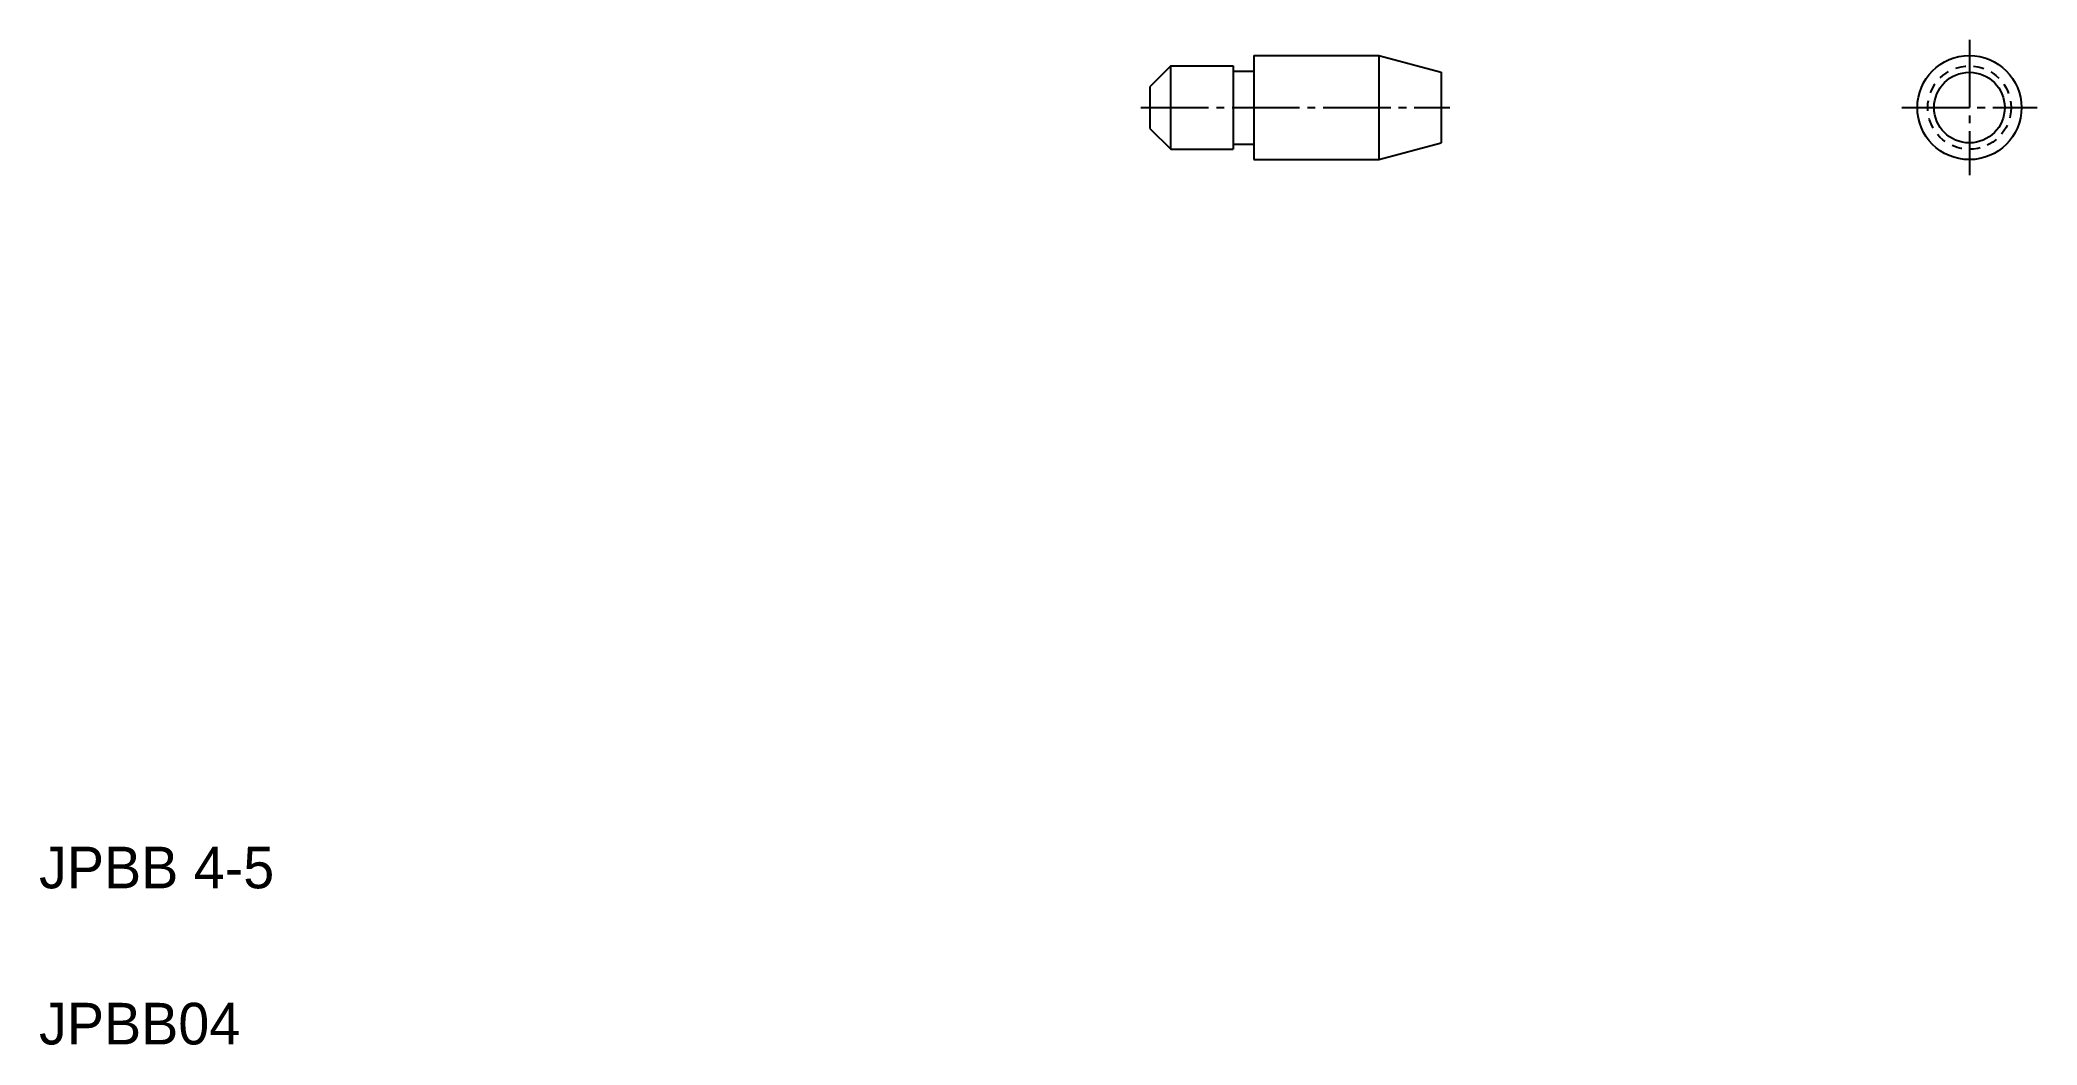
# Model space of a CAD drawing. Extents: x 6 to 102, y 5 to 53.3.
import ezdxf

# ---------------------------------------------------------------- set-up
doc = ezdxf.new("R2010")
doc.units = 0
doc.header["$LTSCALE"] = 0.25
doc.linetypes.add('CENTER', pattern=[17.5, 13, -1.5, 1.5, -1.5])
doc.linetypes.add('DASHED', pattern=[3.5, 2, -1.5])
doc.layers.get('0').update_dxf_attribs({"linetype": 'CONTINUOUS'})
doc.layers.add('CENTER', color=1, linetype='CENTER')
doc.styles.get("Standard").update_dxf_attribs({"font": 'txt', "height": 1.6})

msp = doc.modelspace()

# ---------------------------------------------------------------- linework, layer by layer
at = {"linetype": 'CONTINUOUS'}
for p, q in [((60.36, 52.003), (59.36, 51.003)), ((60.36, 52.003), (63.36, 52.003)), ((60.36, 48.003), (60.36, 52.003)), ((63.36, 52.003), (63.36, 48.003)), ((64.36, 52.503), (64.36, 47.503)), ((64.36, 52.503), (70.36, 52.503)), ((70.36, 52.503), (73.36, 51.699)), ((70.36, 52.503), (70.36, 47.503)), ((59.36, 51.003), (59.36, 49.003)), ((73.36, 51.699), (73.36, 48.307)), ((59.36, 49.003), (60.36, 48.003)), ((60.36, 48.003), (63.36, 48.003)), ((70.36, 47.503), (73.36, 48.307)), ((64.36, 47.503), (70.36, 47.503))]:
    msp.add_line(p, q, dxfattribs=at)
for p, q in [((63.36, 51.753), (64.36, 51.753)), ((73.36, 50.851), (73.36, 50.851)), ((73.36, 50.003), (73.36, 50.003)), ((63.36, 48.253), (64.36, 48.253))]:
    msp.add_line(p, q)
msp.add_circle((98.729, 50.003), 2.5, dxfattribs=at)
at = {"color": 3, "linetype": 'DASHED'}
msp.add_circle((98.729, 50.003), 2, dxfattribs=at)
msp.add_circle((98.729, 50.003), 1.696)
at = {"layer": 'CENTER', "color": 1, "linetype": 'CENTER'}
for p, q in [((98.729, 53.253), (98.729, 46.753)), ((58.931, 50.003), (73.771, 50.003)), ((95.479, 50.003), (101.979, 50.003))]:
    msp.add_line(p, q, dxfattribs=at)

# ---------------------------------------------------------------- texts
for s, p in [('JPBB 4-5', (6, 12.5)), ('JPBB04', (6, 5))]:
    msp.add_text(s, height=2).set_placement(p)

doc.saveas('drawing.dxf')
